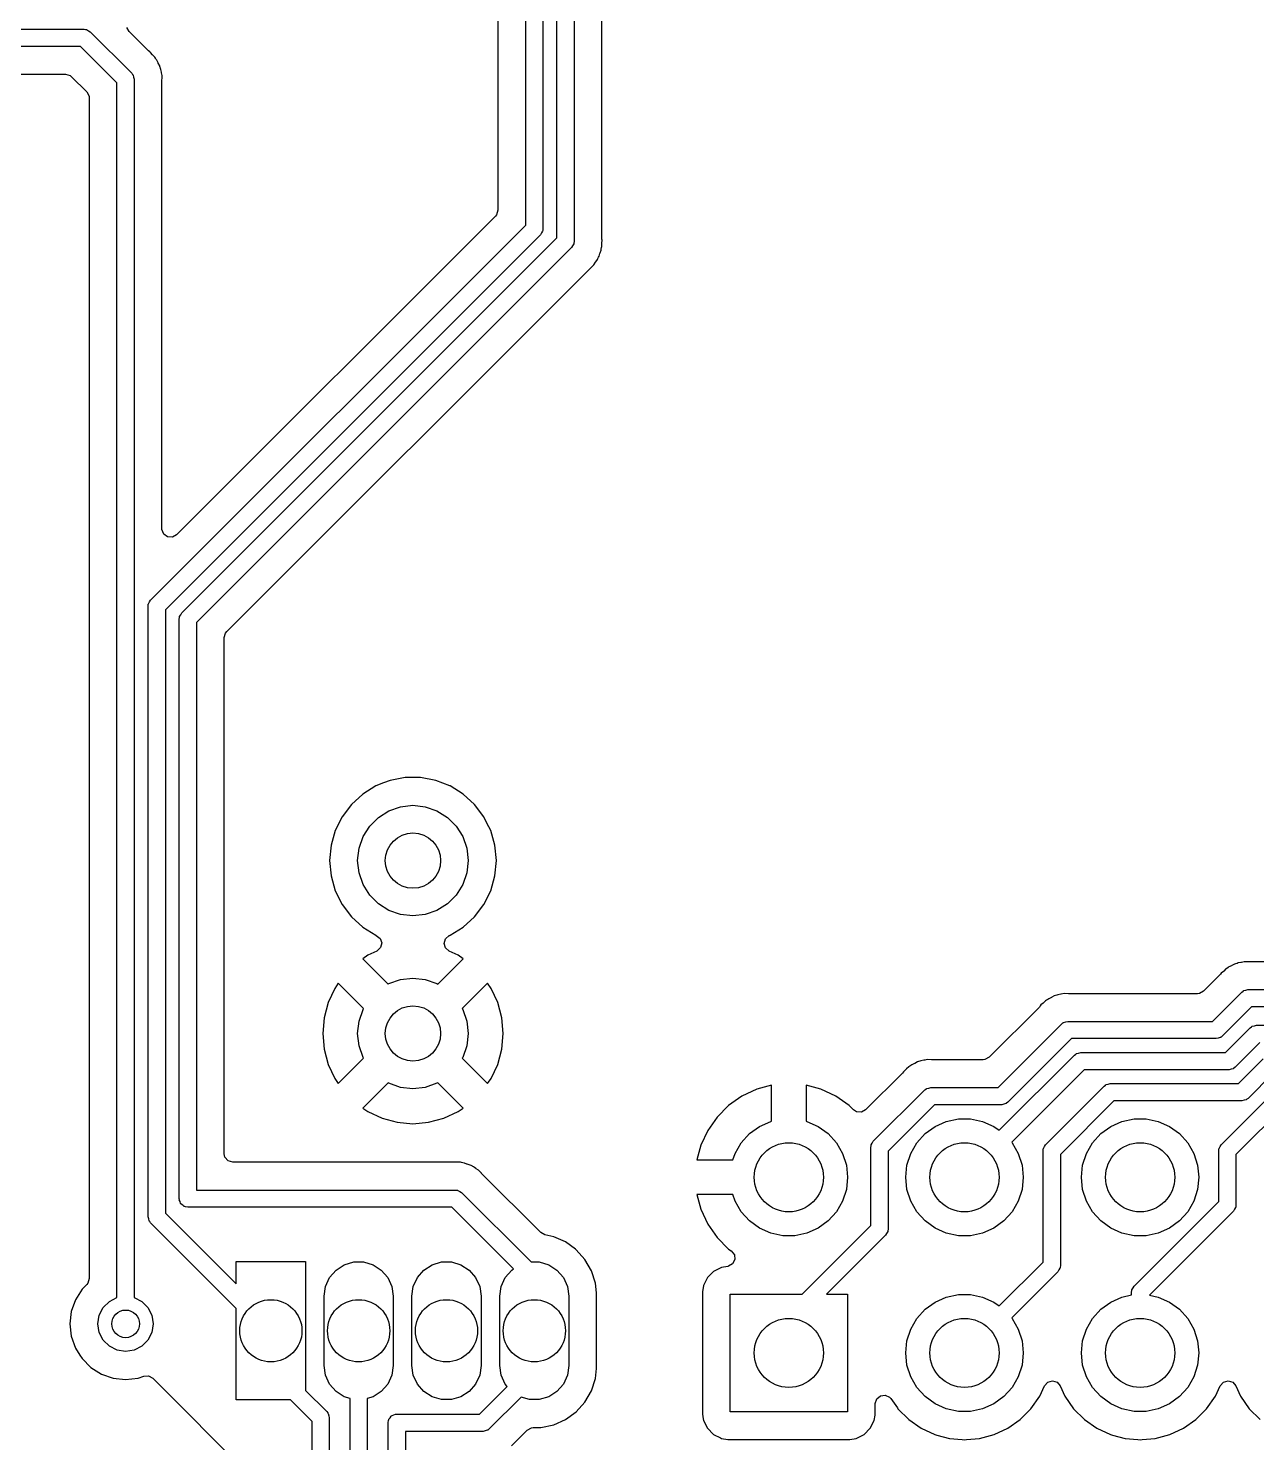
# Model space of a CAD drawing. Extents: x 0.79 to 7.48, y -4.92 to -0.79.
# Drawn here: x 1.519 to 2.219, y -4.237 to -3.432 of the extents above; entities that cross this region are included whole.
import ezdxf

# ---------------------------------------------------------------- set-up
doc = ezdxf.new("R2010")
doc.units = 0
doc.header["$MEASUREMENT"] = 0
doc.layers.add('BLACK', color=7, linetype='CONTINUOUS')

msp = doc.modelspace()

# ---------------------------------------------------------------- linework, layer by layer
at = {"layer": 'BLACK', "linetype": 'CONTINUOUS'}
for p, q in [((1.80256, -3.54363), (1.80256, -3.14878)), ((1.8124, -3.14878), (1.8124, -3.54567)), ((1.78679, -3.1872), (1.78679, -3.53508)), ((1.82028, -3.55097), (1.82028, -3.212)), ((1.83012, -3.21404), (1.83012, -3.55301)), ((1.84589, -3.55082), (1.84589, -3.22259)), ((1.03543, -3.43209), (1.55118, -3.43209)), ((1.55118, -3.43209), (1.55205, -3.43221)), ((1.55205, -3.43221), (1.55223, -3.4322)), ((1.55223, -3.4322), (1.55232, -3.43225)), ((1.55232, -3.43225), (1.55257, -3.43229)), ((1.55257, -3.43229), (1.55359, -3.43294)), ((1.55359, -3.43294), (1.55466, -3.43353)), ((1.55466, -3.43353), (1.57828, -3.45715)), ((1.57691, -3.43348), (1.57559, -3.43106)), ((1.58788, -3.44445), (1.57691, -3.43348)), ((1.54914, -3.44193), (1.03747, -3.44193)), ((1.56988, -3.46267), (1.54914, -3.44193)), ((1.58852, -3.44499), (1.58788, -3.44445)), ((1.58906, -3.44537), (1.58852, -3.44499)), ((1.5901, -3.44665), (1.58906, -3.44537)), ((1.59027, -3.44684), (1.5901, -3.44665)), ((1.59144, -3.44801), (1.59027, -3.44684)), ((1.59176, -3.44858), (1.59144, -3.44801)), ((1.59223, -3.44927), (1.59176, -3.44858)), ((1.59265, -3.44978), (1.59223, -3.44927)), ((1.59331, -3.4513), (1.59265, -3.44978)), ((1.59265, -3.44978), (1.59265, -3.44978)), ((1.59342, -3.45152), (1.59331, -3.4513)), ((1.59423, -3.45297), (1.59342, -3.45152)), ((1.59435, -3.45348), (1.59423, -3.45297)), ((1.59423, -3.45297), (1.59423, -3.45297)), ((1.59423, -3.45297), (1.59423, -3.45297)), ((1.59439, -3.45361), (1.59435, -3.45348)), ((1.59465, -3.45439), (1.59439, -3.45361)), ((1.59491, -3.455), (1.59465, -3.45439)), ((1.59514, -3.45664), (1.59491, -3.455)), ((1.04602, -3.4577), (1.54059, -3.4577)), ((1.54059, -3.4577), (1.54323, -3.45847)), ((1.54323, -3.45847), (1.54404, -3.45913)), ((1.54404, -3.45913), (1.55268, -3.46777)), ((1.56988, -4.15434), (1.56988, -3.46267)), ((1.57828, -3.45715), (1.57881, -3.45785)), ((1.57881, -3.45785), (1.57894, -3.45797)), ((1.57894, -3.45797), (1.57897, -3.45807)), ((1.57897, -3.45807), (1.57912, -3.45827)), ((1.57912, -3.45827), (1.57938, -3.45946)), ((1.57938, -3.45946), (1.57972, -3.46063)), ((1.57972, -3.46063), (1.57972, -4.15434)), ((1.59518, -3.45688), (1.59514, -3.45664)), ((1.59558, -3.45849), (1.59518, -3.45688)), ((1.59549, -3.46098), (1.59552, -3.46019)), ((1.59549, -3.71661), (1.59549, -3.46098)), ((1.59552, -3.46019), (1.59558, -3.45849)), ((1.55268, -3.46777), (1.554, -3.47018)), ((1.554, -3.47018), (1.55411, -3.47122)), ((1.55411, -3.47122), (1.55411, -4.14339)), ((1.78679, -3.53508), (1.78602, -3.53772)), ((1.58904, -3.75715), (1.80256, -3.54363)), ((1.78536, -3.53853), (1.60383, -3.72006)), ((1.78602, -3.53772), (1.78536, -3.53853)), ((1.81096, -3.54915), (1.59744, -3.76267)), ((1.60676, -3.76449), (1.82028, -3.55097)), ((1.81154, -3.54808), (1.81096, -3.54915)), ((1.8122, -3.54706), (1.81154, -3.54808)), ((1.81224, -3.54681), (1.8122, -3.54706)), ((1.81229, -3.54672), (1.81224, -3.54681)), ((1.8124, -3.54567), (1.81228, -3.54654)), ((1.81228, -3.54654), (1.81229, -3.54672)), ((1.84596, -3.55165), (1.84589, -3.55082)), ((1.84607, -3.55229), (1.84596, -3.55165)), ((1.82868, -3.55649), (1.61516, -3.77001)), ((1.82926, -3.55542), (1.82868, -3.55649)), ((1.82992, -3.55439), (1.82926, -3.55542)), ((1.82995, -3.55415), (1.82992, -3.55439)), ((1.83001, -3.55405), (1.82995, -3.55415)), ((1.83012, -3.55301), (1.82999, -3.55388)), ((1.82999, -3.55388), (1.83001, -3.55405)), ((1.84435, -3.56133), (1.8448, -3.55973)), ((1.8448, -3.55973), (1.84488, -3.5595)), ((1.84488, -3.5595), (1.84549, -3.55795)), ((1.84549, -3.55795), (1.84555, -3.5573)), ((1.84555, -3.5573), (1.84571, -3.55648)), ((1.84571, -3.55648), (1.84589, -3.55585)), ((1.84589, -3.55419), (1.8459, -3.55394)), ((1.84589, -3.55585), (1.84589, -3.55419)), ((1.8459, -3.55394), (1.84607, -3.55229)), ((1.83958, -3.56789), (1.8414, -3.56619)), ((1.8414, -3.56619), (1.84226, -3.56477)), ((1.84226, -3.56477), (1.8424, -3.56456)), ((1.8424, -3.56456), (1.8434, -3.56324)), ((1.8434, -3.56324), (1.84364, -3.56263)), ((1.84364, -3.56263), (1.84401, -3.56189)), ((1.84401, -3.56189), (1.84435, -3.56133)), ((1.63235, -3.77511), (1.83958, -3.56789)), ((1.5955, -3.71696), (1.59549, -3.71661)), ((1.59647, -3.71954), (1.5955, -3.71696)), ((1.59867, -3.72119), (1.59647, -3.71954)), ((1.60383, -3.72006), (1.60141, -3.72138)), ((1.60141, -3.72138), (1.59867, -3.72119)), ((1.5876, -3.76063), (1.58772, -3.75976)), ((1.5876, -4.10827), (1.5876, -3.76063)), ((1.58771, -3.75958), (1.58776, -3.75949)), ((1.58772, -3.75976), (1.58771, -3.75958)), ((1.58776, -3.75949), (1.5878, -3.75924)), ((1.5878, -3.75924), (1.58846, -3.75822)), ((1.58846, -3.75822), (1.58904, -3.75715)), ((1.59744, -3.76267), (1.59744, -4.10623)), ((1.60531, -3.76797), (1.60544, -3.7671)), ((1.60531, -4.098), (1.60531, -3.76797)), ((1.60543, -3.76692), (1.60548, -3.76683)), ((1.60544, -3.7671), (1.60543, -3.76692)), ((1.60548, -3.76683), (1.60551, -3.76658)), ((1.60551, -3.76658), (1.60617, -3.76556)), ((1.60617, -3.76556), (1.60676, -3.76449)), ((1.61516, -3.77001), (1.61516, -4.09308)), ((1.63093, -3.77856), (1.6317, -3.77592)), ((1.6317, -3.77592), (1.63235, -3.77511)), ((1.63093, -4.00394), (1.63093, -3.77856)), ((1.71723, -3.86302), (1.70978, -3.86763)), ((1.7217, -3.86129), (1.71723, -3.86302)), ((1.71723, -3.86302), (1.71723, -3.86302)), ((1.7254, -3.85986), (1.7217, -3.86129)), ((1.73401, -3.85825), (1.7254, -3.85986)), ((1.74277, -3.85825), (1.73401, -3.85825)), ((1.75138, -3.85986), (1.74277, -3.85825)), ((1.75937, -3.86295), (1.75138, -3.85986)), ((1.75954, -3.86302), (1.75937, -3.86295)), ((1.76699, -3.86763), (1.75954, -3.86302)), ((1.75954, -3.86302), (1.75954, -3.86302)), ((1.70331, -3.87353), (1.69803, -3.88052)), ((1.70978, -3.86763), (1.70331, -3.87353)), ((1.70978, -3.86763), (1.70978, -3.86763)), ((1.77346, -3.87353), (1.76699, -3.86763)), ((1.76699, -3.86763), (1.76699, -3.86763)), ((1.77874, -3.88052), (1.77346, -3.87353)), ((1.69803, -3.88052), (1.69412, -3.88836)), ((1.69803, -3.88052), (1.69803, -3.88052)), ((1.71376, -3.88587), (1.71875, -3.88089)), ((1.71875, -3.88089), (1.72472, -3.87713)), ((1.72472, -3.87713), (1.73138, -3.87481)), ((1.73138, -3.87481), (1.73839, -3.87402)), ((1.73839, -3.87402), (1.74539, -3.87481)), ((1.74539, -3.87481), (1.75205, -3.87713)), ((1.75205, -3.87713), (1.75802, -3.88089)), ((1.75802, -3.88089), (1.76301, -3.88587)), ((1.78053, -3.88412), (1.77874, -3.88052)), ((1.77874, -3.88052), (1.77874, -3.88052)), ((1.69412, -3.88837), (1.69173, -3.89679)), ((1.69412, -3.88836), (1.69412, -3.88837)), ((1.71001, -3.89185), (1.71376, -3.88587)), ((1.76301, -3.88587), (1.76676, -3.89185)), ((1.78265, -3.88837), (1.78053, -3.88412)), ((1.78504, -3.89679), (1.78265, -3.88837)), ((1.69173, -3.89679), (1.69092, -3.90551)), ((1.69173, -3.89679), (1.69173, -3.89679)), ((1.70768, -3.8985), (1.71001, -3.89185)), ((1.76676, -3.89185), (1.76909, -3.8985)), ((1.78585, -3.90551), (1.78504, -3.89679)), ((1.69092, -3.90551), (1.69092, -3.90551)), ((1.69092, -3.90551), (1.69173, -3.91423)), ((1.70689, -3.90551), (1.70768, -3.8985)), ((1.70768, -3.91252), (1.70689, -3.90551)), ((1.76909, -3.8985), (1.76988, -3.90551)), ((1.76988, -3.90551), (1.76909, -3.91252)), ((1.78504, -3.91423), (1.78585, -3.90551)), ((1.71001, -3.91918), (1.70768, -3.91252)), ((1.76909, -3.91252), (1.76676, -3.91918)), ((1.69173, -3.91423), (1.69173, -3.91423)), ((1.69173, -3.91423), (1.69412, -3.92266)), ((1.71376, -3.92515), (1.71001, -3.91918)), ((1.76676, -3.91918), (1.76301, -3.92515)), ((1.78265, -3.92266), (1.78504, -3.91423)), ((1.69412, -3.92266), (1.69412, -3.92266)), ((1.69412, -3.92266), (1.69803, -3.9305)), ((1.71875, -3.93014), (1.71376, -3.92515)), ((1.72472, -3.93389), (1.71875, -3.93014)), ((1.75802, -3.93014), (1.75205, -3.93389)), ((1.76301, -3.92515), (1.75802, -3.93014)), ((1.77874, -3.9305), (1.78265, -3.92266)), ((1.69803, -3.9305), (1.69803, -3.9305)), ((1.69803, -3.9305), (1.70331, -3.93749)), ((1.70331, -3.93749), (1.70978, -3.94339)), ((1.73138, -3.93622), (1.72472, -3.93389)), ((1.73839, -3.93701), (1.73138, -3.93622)), ((1.74539, -3.93622), (1.73839, -3.93701)), ((1.75205, -3.93389), (1.74539, -3.93622)), ((1.76699, -3.94339), (1.77346, -3.93749)), ((1.77346, -3.93749), (1.77874, -3.9305)), ((1.70978, -3.94339), (1.70978, -3.94339)), ((1.70978, -3.94339), (1.71723, -3.948)), ((1.75954, -3.948), (1.76699, -3.94339)), ((1.71723, -3.948), (1.71723, -3.948)), ((1.71723, -3.948), (1.71748, -3.9481)), ((1.71748, -3.9481), (1.71966, -3.94977)), ((1.71966, -3.94977), (1.72059, -3.95236)), ((1.72059, -3.95236), (1.71997, -3.95504)), ((1.75618, -3.95261), (1.75697, -3.94998)), ((1.75693, -3.95526), (1.75618, -3.95261)), ((1.75697, -3.94998), (1.75907, -3.94819)), ((1.75907, -3.94819), (1.75929, -3.9481)), ((1.75929, -3.9481), (1.75954, -3.948)), ((1.7127, -3.95944), (1.70982, -3.96146)), ((1.70982, -3.96146), (1.72423, -3.97587)), ((1.71778, -3.95708), (1.7127, -3.95944)), ((1.718, -3.95696), (1.71778, -3.95708)), ((1.71997, -3.95504), (1.718, -3.95696)), ((1.75254, -3.97587), (1.76695, -3.96146)), ((1.75899, -3.95708), (1.75693, -3.95526)), ((1.76407, -3.95944), (1.75899, -3.95708)), ((1.76695, -3.96146), (1.76407, -3.95944)), ((1.76407, -3.95944), (1.76407, -3.95944)), ((2.1981, -3.97014), (2.19757, -3.97078)), ((2.19848, -3.9696), (2.1981, -3.97014)), ((2.19977, -3.96856), (2.19848, -3.9696)), ((2.19848, -3.9696), (2.19848, -3.9696)), ((2.19995, -3.96839), (2.19977, -3.96856)), ((2.20113, -3.96722), (2.19995, -3.96839)), ((2.2017, -3.9669), (2.20113, -3.96722)), ((2.20238, -3.96643), (2.2017, -3.9669)), ((2.20289, -3.96601), (2.20238, -3.96643)), ((2.20441, -3.96535), (2.20289, -3.96601)), ((2.20289, -3.96601), (2.20289, -3.96601)), ((2.20464, -3.96524), (2.20441, -3.96535)), ((2.20608, -3.96443), (2.20464, -3.96524)), ((2.20672, -3.96428), (2.20608, -3.96443)), ((2.20751, -3.96401), (2.20672, -3.96428)), ((2.20811, -3.96375), (2.20751, -3.96401)), ((2.20975, -3.96352), (2.20811, -3.96375)), ((2.21, -3.96348), (2.20975, -3.96352)), ((2.21161, -3.96308), (2.21, -3.96348)), ((2.2141, -3.96317), (2.21161, -3.96308)), ((2.21161, -3.96308), (2.21161, -3.96308)), ((2.21161, -3.96308), (2.21161, -3.96308)), ((2.24352, -3.96317), (2.2141, -3.96317)), ((1.69389, -3.97825), (1.69011, -3.98637)), ((1.6959, -3.97538), (1.69389, -3.97825)), ((1.71031, -3.98978), (1.6959, -3.97538)), ((1.72423, -3.97587), (1.72472, -3.97556)), ((1.72472, -3.97556), (1.73138, -3.97323)), ((1.73138, -3.97323), (1.73839, -3.97244)), ((1.73839, -3.97244), (1.74539, -3.97323)), ((1.74539, -3.97323), (1.75205, -3.97556)), ((1.75205, -3.97556), (1.75254, -3.97587)), ((1.78087, -3.97538), (1.76646, -3.98978)), ((1.78288, -3.97825), (1.78087, -3.97538)), ((1.78087, -3.97538), (1.78087, -3.97538)), ((1.78666, -3.98637), (1.78288, -3.97825)), ((1.78288, -3.97825), (1.78288, -3.97825)), ((2.19757, -3.97078), (2.18849, -3.97985)), ((1.69011, -3.98637), (1.68779, -3.99502)), ((1.69011, -3.98637), (1.69011, -3.98637)), ((1.78898, -3.99502), (1.78666, -3.98637)), ((1.78666, -3.98637), (1.78666, -3.98637)), ((2.09737, -3.9865), (2.09719, -3.98667)), ((2.09855, -3.98533), (2.09737, -3.9865)), ((2.09912, -3.98501), (2.09855, -3.98533)), ((2.09981, -3.98454), (2.09912, -3.98501)), ((2.10031, -3.98413), (2.09981, -3.98454)), ((2.10184, -3.98346), (2.10031, -3.98413)), ((2.10031, -3.98413), (2.10031, -3.98413)), ((2.10206, -3.98335), (2.10184, -3.98346)), ((2.1035, -3.98254), (2.10206, -3.98335)), ((2.10414, -3.98239), (2.1035, -3.98254)), ((2.1035, -3.98254), (2.1035, -3.98254)), ((2.10493, -3.98212), (2.10414, -3.98239)), ((2.10553, -3.98186), (2.10493, -3.98212)), ((2.10717, -3.98163), (2.10553, -3.98186)), ((2.10742, -3.98159), (2.10717, -3.98163)), ((2.10903, -3.98119), (2.10742, -3.98159)), ((2.11152, -3.98128), (2.10903, -3.98119)), ((2.10903, -3.98119), (2.10903, -3.98119)), ((2.10903, -3.98119), (2.10903, -3.98119)), ((2.18504, -3.98128), (2.11152, -3.98128)), ((2.18608, -3.98117), (2.18504, -3.98128)), ((2.18849, -3.97985), (2.18608, -3.98117)), ((2.1936, -3.99705), (2.21026, -3.98038)), ((2.21026, -3.98038), (2.21097, -3.97985)), ((2.21097, -3.97985), (2.21108, -3.97972)), ((2.21108, -3.97972), (2.21119, -3.97969)), ((2.21119, -3.97969), (2.21139, -3.97954)), ((2.21139, -3.97954), (2.21258, -3.97928)), ((2.21258, -3.97928), (2.21374, -3.97894)), ((2.21374, -3.97894), (2.25207, -3.97894)), ((1.70768, -3.99693), (1.71001, -3.99027)), ((1.71001, -3.99027), (1.71031, -3.98978)), ((1.76646, -3.98978), (1.76676, -3.99027)), ((1.76676, -3.99027), (1.76909, -3.99693)), ((2.09499, -3.98889), (2.06643, -4.01745)), ((2.09553, -3.98825), (2.09499, -3.98889)), ((2.0959, -3.98771), (2.09553, -3.98825)), ((2.09719, -3.98667), (2.0959, -3.98771)), ((2.21578, -3.98878), (2.19911, -4.00545)), ((2.25411, -3.98878), (2.21578, -3.98878)), ((1.68779, -3.99502), (1.68701, -4.00394)), ((1.68779, -3.99502), (1.68779, -3.99502)), ((1.70689, -4.00394), (1.70768, -3.99693)), ((1.76909, -3.99693), (1.76988, -4.00394)), ((1.78976, -4.00394), (1.78898, -3.99502)), ((1.78898, -3.99502), (1.78898, -3.99502)), ((2.07153, -4.03465), (2.10769, -3.99849)), ((2.10769, -3.99849), (2.10839, -3.99796)), ((2.10839, -3.99796), (2.1085, -3.99783)), ((2.1085, -3.99783), (2.10861, -3.9978)), ((2.10861, -3.9978), (2.10881, -3.99765)), ((2.10881, -3.99765), (2.11, -3.99739)), ((2.11, -3.99739), (2.11117, -3.99705)), ((2.11117, -3.99705), (2.1936, -3.99705)), ((2.20093, -4.01476), (2.21504, -4.00065)), ((2.21504, -4.00065), (2.21575, -4.00013)), ((2.21575, -4.00013), (2.21586, -3.99999)), ((2.21586, -3.99999), (2.21597, -3.99996)), ((2.21597, -3.99996), (2.21617, -3.99981)), ((2.21617, -3.99981), (2.21736, -3.99956)), ((2.21736, -3.99956), (2.21852, -3.99921)), ((2.21852, -3.99921), (2.25685, -3.99921)), ((1.63093, -4.07243), (1.63093, -4.00394)), ((1.68701, -4.00394), (1.68701, -4.00394)), ((1.68701, -4.00394), (1.68779, -4.01286)), ((1.70768, -4.01095), (1.70689, -4.00394)), ((1.76988, -4.00394), (1.76909, -4.01095)), ((1.78898, -4.01286), (1.78976, -4.00394)), ((1.78976, -4.00394), (1.78976, -4.00394)), ((2.1132, -4.00689), (2.07705, -4.04305)), ((2.19563, -4.00689), (2.1132, -4.00689)), ((2.1968, -4.00655), (2.19563, -4.00689)), ((2.19799, -4.00629), (2.1968, -4.00655)), ((2.19819, -4.00614), (2.19799, -4.00629)), ((2.19829, -4.00611), (2.19819, -4.00614)), ((2.19841, -4.00597), (2.19829, -4.00611)), ((2.19911, -4.00545), (2.19841, -4.00597)), ((2.22056, -4.00906), (2.20645, -4.02316)), ((1.68779, -4.01286), (1.68779, -4.01286)), ((1.68779, -4.01286), (1.69011, -4.02151)), ((1.6959, -4.0325), (1.71031, -4.01809)), ((1.71001, -4.0176), (1.70768, -4.01095)), ((1.71031, -4.01809), (1.71001, -4.0176)), ((1.76676, -4.0176), (1.76646, -4.01809)), ((1.76646, -4.01809), (1.78087, -4.0325)), ((1.76909, -4.01095), (1.76676, -4.0176)), ((1.78666, -4.02151), (1.78898, -4.01286)), ((1.78898, -4.01286), (1.78898, -4.01286)), ((2.03106, -4.01879), (2.0298, -4.0191)), ((2.03107, -4.01879), (2.03106, -4.01879)), ((2.03355, -4.01888), (2.03107, -4.01879)), ((2.03107, -4.01879), (2.03107, -4.01879)), ((2.06401, -4.01877), (2.06298, -4.01888)), ((2.06643, -4.01745), (2.06401, -4.01877)), ((2.07216, -4.05907), (2.11502, -4.01621)), ((2.11502, -4.01621), (2.11573, -4.01568)), ((2.11573, -4.01568), (2.11584, -4.01554)), ((2.11584, -4.01554), (2.11595, -4.01551)), ((2.11595, -4.01551), (2.11615, -4.01537)), ((2.11615, -4.01537), (2.11734, -4.01511)), ((2.11734, -4.01511), (2.1185, -4.01476)), ((2.1185, -4.01476), (2.20093, -4.01476)), ((2.20827, -4.03248), (2.22238, -4.01837)), ((1.69011, -4.02151), (1.69011, -4.02151)), ((1.69011, -4.02151), (1.69389, -4.02963)), ((1.78288, -4.02963), (1.78666, -4.02151)), ((1.78666, -4.02151), (1.78666, -4.02151)), ((2.01702, -4.02649), (1.99606, -4.04745)), ((2.01756, -4.02585), (2.01702, -4.02649)), ((2.01794, -4.02531), (2.01756, -4.02585)), ((2.01922, -4.02427), (2.01794, -4.02531)), ((2.01794, -4.02531), (2.01794, -4.02531)), ((2.01941, -4.0241), (2.01922, -4.02427)), ((2.02058, -4.02293), (2.01941, -4.0241)), ((2.02115, -4.02261), (2.02058, -4.02293)), ((2.02184, -4.02214), (2.02115, -4.02261)), ((2.02235, -4.02172), (2.02184, -4.02214)), ((2.02387, -4.02106), (2.02235, -4.02172)), ((2.02409, -4.02095), (2.02387, -4.02106)), ((2.02554, -4.02014), (2.02409, -4.02095)), ((2.02618, -4.01998), (2.02554, -4.02014)), ((2.02554, -4.02014), (2.02554, -4.02014)), ((2.02697, -4.01972), (2.02618, -4.01998)), ((2.02757, -4.01946), (2.02697, -4.01972)), ((2.02921, -4.01923), (2.02757, -4.01946)), ((2.02945, -4.01919), (2.02921, -4.01923)), ((2.0298, -4.0191), (2.02945, -4.01919)), ((2.06298, -4.01888), (2.03355, -4.01888)), ((2.12054, -4.02461), (2.07923, -4.06592)), ((2.20297, -4.02461), (2.12054, -4.02461)), ((2.20414, -4.02426), (2.20297, -4.02461)), ((2.20533, -4.024), (2.20414, -4.02426)), ((2.20553, -4.02386), (2.20533, -4.024)), ((2.20563, -4.02383), (2.20553, -4.02386)), ((2.20575, -4.02369), (2.20563, -4.02383)), ((2.20645, -4.02316), (2.20575, -4.02369)), ((2.2279, -4.02677), (2.21379, -4.04088)), ((1.69389, -4.02963), (1.69389, -4.02963)), ((1.69389, -4.02963), (1.6959, -4.0325)), ((1.6959, -4.0325), (1.6959, -4.0325)), ((1.72423, -4.03201), (1.70982, -4.04642)), ((1.72472, -4.03231), (1.72423, -4.03201)), ((1.73138, -4.03464), (1.72472, -4.03231)), ((1.73839, -4.03543), (1.73138, -4.03464)), ((1.74539, -4.03464), (1.73839, -4.03543)), ((1.75205, -4.03231), (1.74539, -4.03464)), ((1.75254, -4.03201), (1.75205, -4.03231)), ((1.76695, -4.04642), (1.75254, -4.03201)), ((1.78087, -4.0325), (1.78288, -4.02963)), ((1.94252, -4.03344), (1.93411, -4.03569)), ((1.94252, -4.05389), (1.94252, -4.03344)), ((1.97061, -4.03569), (1.9622, -4.03344)), ((1.9622, -4.03344), (1.9622, -4.05389)), ((2.03203, -4.03499), (2.0332, -4.03465)), ((2.0332, -4.03465), (2.07153, -4.03465)), ((2.09852, -4.06729), (2.13189, -4.03392)), ((2.13189, -4.03392), (2.13259, -4.03339)), ((2.13259, -4.03339), (2.13271, -4.03326)), ((2.13271, -4.03326), (2.13281, -4.03323)), ((2.13281, -4.03323), (2.13301, -4.03308)), ((2.13301, -4.03308), (2.1342, -4.03282)), ((2.1342, -4.03282), (2.13537, -4.03248)), ((2.13537, -4.03248), (2.20827, -4.03248)), ((1.92569, -4.03962), (1.91807, -4.04496)), ((1.93411, -4.03569), (1.92569, -4.03962)), ((1.92569, -4.03962), (1.92569, -4.03962)), ((1.93411, -4.03569), (1.93411, -4.03569)), ((1.97904, -4.03962), (1.97061, -4.03569)), ((1.97061, -4.03569), (1.97061, -4.03569)), ((1.98666, -4.04496), (1.97904, -4.03962)), ((2.00046, -4.06535), (2.02972, -4.03609)), ((2.02972, -4.03609), (2.03042, -4.03556)), ((2.03042, -4.03556), (2.03054, -4.03543)), ((2.03054, -4.03543), (2.03064, -4.0354)), ((2.03064, -4.0354), (2.03084, -4.03525)), ((2.03084, -4.03525), (2.03203, -4.03499)), ((2.1374, -4.04232), (2.10692, -4.07281)), ((2.21031, -4.04232), (2.1374, -4.04232)), ((2.19852, -4.06729), (2.22972, -4.03609)), ((2.21148, -4.04198), (2.21031, -4.04232)), ((2.21267, -4.04172), (2.21148, -4.04198)), ((2.21287, -4.04157), (2.21267, -4.04172)), ((2.21297, -4.04154), (2.21287, -4.04157)), ((2.21309, -4.04141), (2.21297, -4.04154)), ((2.21379, -4.04088), (2.21309, -4.04141)), ((1.70982, -4.04642), (1.70982, -4.04642)), ((1.70982, -4.04642), (1.7127, -4.04843)), ((1.7127, -4.04843), (1.7127, -4.04843)), ((1.7127, -4.04843), (1.72081, -4.05222)), ((1.75596, -4.05222), (1.76407, -4.04843)), ((1.76407, -4.04843), (1.76695, -4.04642)), ((1.91807, -4.04496), (1.91149, -4.05153)), ((1.91807, -4.04496), (1.91807, -4.04496)), ((1.98915, -4.04745), (1.98666, -4.04496)), ((1.9909, -4.04857), (1.98915, -4.04745)), ((1.99364, -4.04877), (1.9909, -4.04857)), ((1.99606, -4.04745), (1.99364, -4.04877)), ((2.03524, -4.04449), (2.00886, -4.07087)), ((2.07357, -4.04449), (2.03524, -4.04449)), ((2.07474, -4.04415), (2.07357, -4.04449)), ((2.07593, -4.04389), (2.07474, -4.04415)), ((2.07612, -4.04374), (2.07593, -4.04389)), ((2.07623, -4.04371), (2.07612, -4.04374)), ((2.07634, -4.04357), (2.07623, -4.04371)), ((2.07705, -4.04305), (2.07634, -4.04357)), ((2.23524, -4.04449), (2.20692, -4.07281)), ((1.72081, -4.05222), (1.72081, -4.05222)), ((1.72081, -4.05222), (1.72946, -4.05453)), ((1.72946, -4.05453), (1.72946, -4.05453)), ((1.72946, -4.05453), (1.73839, -4.05531)), ((1.73839, -4.05531), (1.74731, -4.05453)), ((1.73839, -4.05531), (1.73839, -4.05531)), ((1.74731, -4.05453), (1.75596, -4.05222)), ((1.74731, -4.05453), (1.74731, -4.05453)), ((1.75596, -4.05222), (1.75596, -4.05222)), ((1.91149, -4.05153), (1.90616, -4.05915)), ((1.91149, -4.05153), (1.91149, -4.05153)), ((1.92997, -4.06096), (1.93563, -4.05685)), ((1.93563, -4.05685), (1.94202, -4.054)), ((1.94202, -4.054), (1.94252, -4.05389)), ((1.9622, -4.05389), (1.9627, -4.054)), ((1.9627, -4.054), (1.96909, -4.05685)), ((1.96909, -4.05685), (1.97475, -4.06096)), ((2.02997, -4.06096), (2.03563, -4.05685)), ((2.03563, -4.05685), (2.04202, -4.054)), ((2.04202, -4.054), (2.04886, -4.05255)), ((2.04886, -4.05255), (2.05586, -4.05255)), ((2.05586, -4.05255), (2.0627, -4.054)), ((2.0627, -4.054), (2.06909, -4.05685)), ((2.06909, -4.05685), (2.07216, -4.05907)), ((2.12997, -4.06096), (2.13563, -4.05685)), ((2.13563, -4.05685), (2.14202, -4.054)), ((2.14202, -4.054), (2.14886, -4.05255)), ((2.14886, -4.05255), (2.15586, -4.05255)), ((2.15586, -4.05255), (2.1627, -4.054)), ((2.1627, -4.054), (2.16909, -4.05685)), ((2.16909, -4.05685), (2.17475, -4.06096)), ((1.90616, -4.05915), (1.90223, -4.06758)), ((1.90616, -4.05915), (1.90616, -4.05915)), ((1.92179, -4.07222), (1.92529, -4.06616)), ((1.92529, -4.06616), (1.92997, -4.06096)), ((1.97475, -4.06096), (1.97944, -4.06616)), ((1.97944, -4.06616), (1.98293, -4.07222)), ((1.99922, -4.06744), (1.99987, -4.06642)), ((1.99987, -4.06642), (2.00046, -4.06535)), ((2.02179, -4.07222), (2.02529, -4.06616)), ((2.02529, -4.06616), (2.02997, -4.06096)), ((2.07923, -4.06592), (2.07944, -4.06616)), ((2.07944, -4.06616), (2.08293, -4.07222)), ((2.12179, -4.07222), (2.12529, -4.06616)), ((2.12529, -4.06616), (2.12997, -4.06096)), ((2.17475, -4.06096), (2.17944, -4.06616)), ((2.17944, -4.06616), (2.18293, -4.07222)), ((1.63137, -4.07446), (1.63093, -4.07243)), ((1.63317, -4.07654), (1.63137, -4.07446)), ((1.90223, -4.06758), (1.89997, -4.07598)), ((1.90223, -4.06758), (1.90223, -4.06758)), ((1.92057, -4.07598), (1.92179, -4.07222)), ((1.98293, -4.07222), (1.9851, -4.07887)), ((1.99902, -4.06883), (1.99914, -4.06796)), ((1.99902, -4.11332), (1.99902, -4.06883)), ((1.99913, -4.06778), (1.99918, -4.06769)), ((1.99914, -4.06796), (1.99913, -4.06778)), ((1.99918, -4.06769), (1.99922, -4.06744)), ((2.00886, -4.07087), (2.00886, -4.11535)), ((2.01963, -4.07887), (2.02179, -4.07222)), ((2.08293, -4.07222), (2.0851, -4.07887)), ((2.09708, -4.07077), (2.0972, -4.0699)), ((2.09708, -4.13415), (2.09708, -4.07077)), ((2.09719, -4.06972), (2.09724, -4.06963)), ((2.0972, -4.0699), (2.09719, -4.06972)), ((2.09724, -4.06963), (2.09728, -4.06938)), ((2.09728, -4.06938), (2.09794, -4.06836)), ((2.09794, -4.06836), (2.09852, -4.06729)), ((2.10692, -4.07281), (2.10692, -4.13619)), ((2.11963, -4.07887), (2.12179, -4.07222)), ((2.18293, -4.07222), (2.1851, -4.07887)), ((2.19708, -4.07077), (2.1972, -4.0699)), ((2.19708, -4.09957), (2.19708, -4.07077)), ((2.19719, -4.06972), (2.19724, -4.06963)), ((2.1972, -4.0699), (2.19719, -4.06972)), ((2.19724, -4.06963), (2.19728, -4.06938)), ((2.19728, -4.06938), (2.19794, -4.06836)), ((2.19794, -4.06836), (2.19852, -4.06729)), ((2.20692, -4.07281), (2.20692, -4.10161)), ((1.63581, -4.07731), (1.63317, -4.07654)), ((1.76038, -4.07731), (1.63581, -4.07731)), ((1.76121, -4.07724), (1.76038, -4.07731)), ((1.76149, -4.07719), (1.76121, -4.07724)), ((1.76185, -4.07713), (1.76149, -4.07719)), ((1.7628, -4.07723), (1.76185, -4.07713)), ((1.76185, -4.07713), (1.76185, -4.07713)), ((1.7635, -4.0773), (1.7628, -4.07723)), ((1.76375, -4.07731), (1.7635, -4.0773)), ((1.76541, -4.07731), (1.76375, -4.07731)), ((1.76604, -4.07749), (1.76541, -4.07731)), ((1.76541, -4.07731), (1.76541, -4.07731)), ((1.76686, -4.07764), (1.76604, -4.07749)), ((1.76751, -4.07771), (1.76686, -4.07764)), ((1.76773, -4.07779), (1.76751, -4.07771)), ((1.76751, -4.07771), (1.76751, -4.07771)), ((1.76751, -4.07771), (1.76751, -4.07771)), ((1.76905, -4.07832), (1.76773, -4.07779)), ((1.76929, -4.0784), (1.76905, -4.07832)), ((1.77089, -4.07885), (1.76929, -4.0784)), ((1.77145, -4.07919), (1.77089, -4.07885)), ((1.77219, -4.07956), (1.77145, -4.07919)), ((1.77246, -4.07966), (1.77219, -4.07956)), ((1.7728, -4.0798), (1.77246, -4.07966)), ((1.77351, -4.08033), (1.7728, -4.0798)), ((1.77412, -4.0808), (1.77351, -4.08033)), ((1.77433, -4.08094), (1.77412, -4.0808)), ((1.77575, -4.0818), (1.77433, -4.08094)), ((1.7774, -4.08357), (1.77575, -4.0818)), ((1.89997, -4.07598), (1.89997, -4.07598)), ((1.89997, -4.07598), (1.92057, -4.07598)), ((1.9851, -4.07887), (1.98583, -4.08583)), ((2.0189, -4.08583), (2.01963, -4.07887)), ((2.0851, -4.07887), (2.08583, -4.08583)), ((2.1189, -4.08583), (2.11963, -4.07887)), ((2.1851, -4.07887), (2.18583, -4.08583)), ((1.77745, -4.08362), (1.7774, -4.08357)), ((1.81109, -4.11726), (1.77745, -4.08362)), ((1.98583, -4.08583), (1.9851, -4.09278)), ((2.01963, -4.09278), (2.0189, -4.08583)), ((2.08583, -4.08583), (2.0851, -4.09278)), ((2.11963, -4.09278), (2.1189, -4.08583)), ((2.18583, -4.08583), (2.1851, -4.09278)), ((1.60542, -4.09834), (1.60531, -4.098)), ((1.60537, -4.0987), (1.60542, -4.09834)), ((1.6058, -4.09965), (1.60537, -4.0987)), ((1.61516, -4.09308), (1.76257, -4.09308)), ((1.76257, -4.09308), (1.76344, -4.0932)), ((1.76344, -4.0932), (1.76361, -4.09319)), ((1.76361, -4.09319), (1.76371, -4.09324)), ((1.76371, -4.09324), (1.76395, -4.09328)), ((1.76395, -4.09328), (1.76498, -4.09394)), ((1.76498, -4.09394), (1.76605, -4.09452)), ((1.76605, -4.09452), (1.80559, -4.13406)), ((1.92057, -4.09567), (1.89997, -4.09567)), ((1.89997, -4.09567), (1.90223, -4.10407)), ((1.92179, -4.09944), (1.92057, -4.09567)), ((1.9851, -4.09278), (1.98293, -4.09944)), ((2.02179, -4.09944), (2.01963, -4.09278)), ((2.0851, -4.09278), (2.08293, -4.09944)), ((2.12179, -4.09944), (2.11963, -4.09278)), ((2.1851, -4.09278), (2.18293, -4.09944)), ((1.59744, -4.10623), (1.6378, -4.14658)), ((1.6061, -4.10066), (1.6058, -4.09965)), ((1.60637, -4.1009), (1.6061, -4.10066)), ((1.60652, -4.10122), (1.60637, -4.1009)), ((1.6074, -4.10179), (1.60652, -4.10122)), ((1.60819, -4.10248), (1.6074, -4.10179)), ((1.60855, -4.10253), (1.60819, -4.10248)), ((1.60885, -4.10272), (1.60855, -4.10253)), ((1.61024, -4.10292), (1.60885, -4.10272)), ((1.76053, -4.10292), (1.61024, -4.10292)), ((1.79561, -4.13801), (1.76053, -4.10292)), ((1.90223, -4.10407), (1.90223, -4.10407)), ((1.90223, -4.10407), (1.90616, -4.1125)), ((1.92529, -4.1055), (1.92179, -4.09944)), ((1.92997, -4.1107), (1.92529, -4.1055)), ((1.97944, -4.1055), (1.97475, -4.1107)), ((1.98293, -4.09944), (1.97944, -4.1055)), ((2.02529, -4.1055), (2.02179, -4.09944)), ((2.02997, -4.1107), (2.02529, -4.1055)), ((2.07944, -4.1055), (2.07475, -4.1107)), ((2.08293, -4.09944), (2.07944, -4.1055)), ((2.12529, -4.1055), (2.12179, -4.09944)), ((2.12997, -4.1107), (2.12529, -4.1055)), ((2.14888, -4.14777), (2.19708, -4.09957)), ((2.20548, -4.10509), (2.15765, -4.15292)), ((2.17944, -4.1055), (2.17475, -4.1107)), ((2.18293, -4.09944), (2.17944, -4.1055)), ((2.20606, -4.10402), (2.20548, -4.10509)), ((2.20672, -4.103), (2.20606, -4.10402)), ((2.20676, -4.10275), (2.20672, -4.103)), ((2.20681, -4.10266), (2.20676, -4.10275)), ((2.20692, -4.10161), (2.2068, -4.10248)), ((2.2068, -4.10248), (2.20681, -4.10266)), ((1.58794, -4.10944), (1.5876, -4.10827)), ((1.5882, -4.11063), (1.58794, -4.10944)), ((1.58835, -4.11083), (1.5882, -4.11063)), ((1.58838, -4.11093), (1.58835, -4.11083)), ((1.58851, -4.11104), (1.58838, -4.11093)), ((1.58904, -4.11175), (1.58851, -4.11104)), ((1.6378, -4.1605), (1.58904, -4.11175)), ((1.90616, -4.1125), (1.91149, -4.12012)), ((1.93563, -4.11481), (1.92997, -4.1107)), ((1.94202, -4.11765), (1.93563, -4.11481)), ((1.95997, -4.15236), (1.99902, -4.11332)), ((1.96909, -4.11481), (1.9627, -4.11765)), ((1.97475, -4.1107), (1.96909, -4.11481)), ((2.00886, -4.11535), (2.00873, -4.11622)), ((2.03563, -4.11481), (2.02997, -4.1107)), ((2.04202, -4.11765), (2.03563, -4.11481)), ((2.06909, -4.11481), (2.0627, -4.11765)), ((2.07475, -4.1107), (2.06909, -4.11481)), ((2.13563, -4.11481), (2.12997, -4.1107)), ((2.14202, -4.11765), (2.13563, -4.11481)), ((2.16909, -4.11481), (2.1627, -4.11765)), ((2.17475, -4.1107), (2.16909, -4.11481)), ((1.8111, -4.11728), (1.81109, -4.11726)), ((1.81352, -4.11858), (1.8111, -4.11728)), ((1.8185, -4.11964), (1.81352, -4.11858)), ((1.8253, -4.12267), (1.8185, -4.11964)), ((1.8185, -4.11964), (1.8185, -4.11964)), ((1.83088, -4.12672), (1.8253, -4.12267)), ((1.8253, -4.12267), (1.8253, -4.12267)), ((1.91149, -4.12012), (1.91807, -4.1267)), ((1.94886, -4.11911), (1.94202, -4.11765)), ((1.95586, -4.11911), (1.94886, -4.11911)), ((1.9627, -4.11765), (1.95586, -4.11911)), ((2.00742, -4.11883), (1.97389, -4.15236)), ((2.008, -4.11777), (2.00742, -4.11883)), ((2.00866, -4.11674), (2.008, -4.11777)), ((2.00869, -4.11649), (2.00866, -4.11674)), ((2.00875, -4.1164), (2.00869, -4.11649)), ((2.00873, -4.11622), (2.00875, -4.1164)), ((2.04886, -4.11911), (2.04202, -4.11765)), ((2.05586, -4.11911), (2.04886, -4.11911)), ((2.0627, -4.11765), (2.05586, -4.11911)), ((2.14886, -4.11911), (2.14202, -4.11765)), ((2.15586, -4.11911), (2.14886, -4.11911)), ((2.1627, -4.11765), (2.15586, -4.11911)), ((1.83133, -4.12705), (1.83088, -4.12672)), ((1.83632, -4.13259), (1.83133, -4.12705)), ((1.91807, -4.1267), (1.91962, -4.12779)), ((1.91962, -4.12779), (1.92134, -4.12993)), ((1.92134, -4.12993), (1.92162, -4.13267)), ((1.6378, -4.14658), (1.6378, -4.13386)), ((1.6378, -4.13386), (1.67717, -4.13386)), ((1.67717, -4.13386), (1.67717, -4.20714)), ((1.69092, -4.1429), (1.69459, -4.13867)), ((1.69459, -4.13867), (1.6993, -4.13564)), ((1.6993, -4.13564), (1.70468, -4.13406)), ((1.70468, -4.13406), (1.71028, -4.13406)), ((1.71028, -4.13406), (1.71566, -4.13564)), ((1.71566, -4.13564), (1.72037, -4.13867)), ((1.72037, -4.13867), (1.72404, -4.1429)), ((1.74092, -4.1429), (1.74459, -4.13867)), ((1.74459, -4.13867), (1.7493, -4.13564)), ((1.7493, -4.13564), (1.75468, -4.13406)), ((1.75468, -4.13406), (1.76028, -4.13406)), ((1.76028, -4.13406), (1.76566, -4.13564)), ((1.76566, -4.13564), (1.77037, -4.13867)), ((1.77037, -4.13867), (1.77404, -4.1429)), ((1.79092, -4.1429), (1.79459, -4.13867)), ((1.79459, -4.13867), (1.79561, -4.13801)), ((1.80559, -4.13406), (1.81028, -4.13406)), ((1.81028, -4.13406), (1.81566, -4.13564)), ((1.81566, -4.13564), (1.82037, -4.13867)), ((1.82037, -4.13867), (1.82404, -4.1429)), ((1.84005, -4.13904), (1.83632, -4.13259)), ((1.84235, -4.14613), (1.84005, -4.13904)), ((1.90951, -4.13945), (1.90598, -4.14298)), ((1.91396, -4.13718), (1.90951, -4.13945)), ((1.90951, -4.13945), (1.90951, -4.13945)), ((1.90951, -4.13945), (1.90951, -4.13945)), ((1.90951, -4.13945), (1.90951, -4.13945)), ((1.91758, -4.13661), (1.91396, -4.13718)), ((1.91801, -4.13652), (1.91758, -4.13661)), ((1.92038, -4.13512), (1.91801, -4.13652)), ((1.92162, -4.13267), (1.92038, -4.13512)), ((2.07216, -4.15907), (2.09708, -4.13415)), ((2.10548, -4.13967), (2.07923, -4.16592)), ((2.10606, -4.1386), (2.10548, -4.13967)), ((2.10672, -4.13758), (2.10606, -4.1386)), ((2.10676, -4.13733), (2.10672, -4.13758)), ((2.10681, -4.13724), (2.10676, -4.13733)), ((2.10692, -4.13619), (2.1068, -4.13706)), ((2.1068, -4.13706), (2.10681, -4.13724)), ((1.55268, -4.14684), (1.55001, -4.14952)), ((1.55334, -4.14603), (1.55268, -4.14684)), ((1.55411, -4.14339), (1.55334, -4.14603)), ((1.68859, -4.148), (1.69092, -4.1429)), ((1.72404, -4.1429), (1.72637, -4.148)), ((1.73859, -4.148), (1.74092, -4.1429)), ((1.77404, -4.1429), (1.77637, -4.148)), ((1.78859, -4.148), (1.79092, -4.1429)), ((1.82404, -4.1429), (1.82637, -4.148)), ((1.84293, -4.15169), (1.84235, -4.14613)), ((1.90371, -4.14743), (1.90313, -4.15112)), ((1.90546, -4.144), (1.90371, -4.14743)), ((1.90598, -4.14298), (1.90546, -4.144)), ((1.90598, -4.14298), (1.90598, -4.14298)), ((1.90598, -4.14298), (1.90598, -4.14298)), ((1.54623, -4.15553), (1.54388, -4.16223)), ((1.55001, -4.14952), (1.54623, -4.15553)), ((1.56555, -4.15655), (1.56988, -4.15434)), ((1.57972, -4.15434), (1.58406, -4.15655)), ((1.6878, -4.15354), (1.68859, -4.148)), ((1.6878, -4.19291), (1.6878, -4.15354)), ((1.72637, -4.148), (1.72717, -4.15354)), ((1.72717, -4.15354), (1.72717, -4.19291)), ((1.7378, -4.15354), (1.73859, -4.148)), ((1.7378, -4.19291), (1.7378, -4.15354)), ((1.77637, -4.148), (1.77717, -4.15354)), ((1.77717, -4.15354), (1.77717, -4.19291)), ((1.7878, -4.15354), (1.78859, -4.148)), ((1.7878, -4.19291), (1.7878, -4.15354)), ((1.82637, -4.148), (1.82717, -4.15354)), ((1.82717, -4.15354), (1.82717, -4.19291)), ((1.84293, -4.19477), (1.84293, -4.15169)), ((1.90313, -4.15112), (1.90313, -4.22053)), ((1.9189, -4.21929), (1.9189, -4.15236)), ((1.9189, -4.15236), (1.95997, -4.15236)), ((1.97389, -4.15236), (1.98583, -4.15236)), ((1.98583, -4.15236), (1.98583, -4.21929)), ((2.03563, -4.15685), (2.04202, -4.154)), ((2.04202, -4.154), (2.04886, -4.15255)), ((2.04886, -4.15255), (2.05586, -4.15255)), ((2.05586, -4.15255), (2.0627, -4.154)), ((2.0627, -4.154), (2.06909, -4.15685)), ((2.13563, -4.15685), (2.14202, -4.154)), ((2.14202, -4.154), (2.14744, -4.15285)), ((2.14744, -4.15125), (2.14757, -4.15038)), ((2.14744, -4.15285), (2.14744, -4.15125)), ((2.14755, -4.1502), (2.1476, -4.15011)), ((2.14757, -4.15038), (2.14755, -4.1502)), ((2.1476, -4.15011), (2.14764, -4.14986)), ((2.14764, -4.14986), (2.1483, -4.14884)), ((2.1483, -4.14884), (2.14888, -4.14777)), ((2.15765, -4.15292), (2.1627, -4.154)), ((2.1627, -4.154), (2.16909, -4.15685)), ((1.54388, -4.16223), (1.54309, -4.16929)), ((1.54388, -4.16223), (1.54388, -4.16223)), ((1.55983, -4.16442), (1.56206, -4.16003)), ((1.56206, -4.16003), (1.56555, -4.15655)), ((1.58406, -4.15655), (1.58754, -4.16003)), ((1.58754, -4.16003), (1.58978, -4.16442)), ((1.6378, -4.2126), (1.6378, -4.1605)), ((2.02529, -4.16616), (2.02997, -4.16096)), ((2.02997, -4.16096), (2.03563, -4.15685)), ((2.06909, -4.15685), (2.07216, -4.15907)), ((2.12529, -4.16616), (2.12997, -4.16096)), ((2.12997, -4.16096), (2.13563, -4.15685)), ((2.16909, -4.15685), (2.17475, -4.16096)), ((2.17475, -4.16096), (2.17944, -4.16616)), ((1.54309, -4.16929), (1.54309, -4.16929)), ((1.54309, -4.16929), (1.54388, -4.17635)), ((1.55906, -4.16929), (1.55983, -4.16442)), ((1.55983, -4.17416), (1.55906, -4.16929)), ((1.58978, -4.16442), (1.59055, -4.16929)), ((1.59055, -4.16929), (1.58978, -4.17416)), ((2.02179, -4.17222), (2.02529, -4.16616)), ((2.07923, -4.16592), (2.07944, -4.16616)), ((2.07944, -4.16616), (2.08293, -4.17222)), ((2.12179, -4.17222), (2.12529, -4.16616)), ((2.17944, -4.16616), (2.18293, -4.17222)), ((1.54388, -4.17635), (1.54388, -4.17635)), ((1.54388, -4.17635), (1.54623, -4.18305)), ((1.56206, -4.17855), (1.55983, -4.17416)), ((1.56555, -4.18203), (1.56206, -4.17855)), ((1.58754, -4.17855), (1.58406, -4.18203)), ((1.58978, -4.17416), (1.58754, -4.17855)), ((2.0189, -4.18583), (2.01963, -4.17887)), ((2.01963, -4.17887), (2.02179, -4.17222)), ((2.08293, -4.17222), (2.0851, -4.17887)), ((2.0851, -4.17887), (2.08583, -4.18583)), ((2.1189, -4.18583), (2.11963, -4.17887)), ((2.11963, -4.17887), (2.12179, -4.17222)), ((2.18293, -4.17222), (2.1851, -4.17887)), ((2.1851, -4.17887), (2.18583, -4.18583)), ((1.54623, -4.18305), (1.54873, -4.18704)), ((1.54873, -4.18704), (1.55001, -4.18907)), ((1.56994, -4.18427), (1.56555, -4.18203)), ((1.5748, -4.18504), (1.56994, -4.18427)), ((1.57967, -4.18427), (1.5748, -4.18504)), ((1.58406, -4.18203), (1.57967, -4.18427)), ((2.01963, -4.19278), (2.0189, -4.18583)), ((2.08583, -4.18583), (2.0851, -4.19278)), ((2.11963, -4.19278), (2.1189, -4.18583)), ((2.18583, -4.18583), (2.1851, -4.19278)), ((1.55001, -4.18907), (1.55503, -4.19409)), ((1.55503, -4.19409), (1.56104, -4.19787)), ((1.68859, -4.19846), (1.6878, -4.19291)), ((1.72717, -4.19291), (1.72637, -4.19846)), ((1.73859, -4.19846), (1.7378, -4.19291)), ((1.77717, -4.19291), (1.77637, -4.19846)), ((1.78859, -4.19846), (1.7878, -4.19291)), ((1.82717, -4.19291), (1.82637, -4.19846)), ((1.84235, -4.20033), (1.84293, -4.19477)), ((2.02179, -4.19944), (2.01963, -4.19278)), ((2.0851, -4.19278), (2.08293, -4.19944)), ((2.12179, -4.19944), (2.11963, -4.19278)), ((2.1851, -4.19278), (2.18293, -4.19944)), ((1.56104, -4.19787), (1.56775, -4.20021)), ((1.56775, -4.20021), (1.56775, -4.20021)), ((1.56775, -4.20021), (1.56775, -4.20021)), ((1.56775, -4.20021), (1.5748, -4.20101)), ((1.5748, -4.20101), (1.58186, -4.20021)), ((1.5748, -4.20101), (1.5748, -4.20101)), ((1.5748, -4.20101), (1.5748, -4.20101)), ((1.58186, -4.20021), (1.58515, -4.19906)), ((1.58186, -4.20021), (1.58186, -4.20021)), ((1.58186, -4.20021), (1.58186, -4.20021)), ((1.58515, -4.19906), (1.5879, -4.19892)), ((1.5879, -4.19892), (1.59022, -4.20022)), ((1.59022, -4.20022), (1.66371, -4.27371)), ((1.69092, -4.20356), (1.68859, -4.19846)), ((1.69459, -4.20779), (1.69092, -4.20356)), ((1.72404, -4.20356), (1.72037, -4.20779)), ((1.72637, -4.19846), (1.72404, -4.20356)), ((1.74092, -4.20356), (1.73859, -4.19846)), ((1.74459, -4.20779), (1.74092, -4.20356)), ((1.77404, -4.20356), (1.77037, -4.20779)), ((1.77637, -4.19846), (1.77404, -4.20356)), ((1.79092, -4.20356), (1.78859, -4.19846)), ((1.79208, -4.2049), (1.79092, -4.20356)), ((1.82404, -4.20356), (1.82037, -4.20779)), ((1.82637, -4.19846), (1.82404, -4.20356)), ((1.84005, -4.20741), (1.84235, -4.20033)), ((2.02529, -4.2055), (2.02179, -4.19944)), ((2.08293, -4.19944), (2.07944, -4.2055)), ((2.09794, -4.20458), (2.09976, -4.20252)), ((2.09976, -4.20252), (2.1024, -4.20176)), ((2.1024, -4.20176), (2.10503, -4.20256)), ((2.10503, -4.20256), (2.10679, -4.20458)), ((2.12529, -4.2055), (2.12179, -4.19944)), ((2.18293, -4.19944), (2.17944, -4.2055)), ((2.19794, -4.20458), (2.19976, -4.20252)), ((2.19976, -4.20252), (2.2024, -4.20176)), ((2.2024, -4.20176), (2.20503, -4.20256)), ((2.20503, -4.20256), (2.20679, -4.20458)), ((1.67717, -4.20714), (1.68931, -4.21928)), ((1.6993, -4.21082), (1.69459, -4.20779)), ((1.70256, -4.21178), (1.6993, -4.21082)), ((1.70256, -4.52276), (1.70256, -4.21178)), ((1.71566, -4.21082), (1.7124, -4.21178)), ((1.7124, -4.21178), (1.7124, -4.5248)), ((1.72037, -4.20779), (1.71566, -4.21082)), ((1.7493, -4.21082), (1.74459, -4.20779)), ((1.75468, -4.2124), (1.7493, -4.21082)), ((1.76566, -4.21082), (1.76028, -4.2124)), ((1.77037, -4.20779), (1.76566, -4.21082)), ((1.77631, -4.22067), (1.79208, -4.2049)), ((1.7999, -4.211), (1.78183, -4.22907)), ((1.80468, -4.2124), (1.7999, -4.211)), ((1.81566, -4.21082), (1.81028, -4.2124)), ((1.82037, -4.20779), (1.81566, -4.21082)), ((1.83632, -4.21387), (1.84005, -4.20741)), ((2.00159, -4.21464), (2.00237, -4.212)), ((2.00237, -4.212), (2.00445, -4.2102)), ((2.00445, -4.2102), (2.00717, -4.20981)), ((2.00717, -4.20981), (2.00967, -4.21095)), ((2.00967, -4.21095), (2.01048, -4.21184)), ((2.01048, -4.21184), (2.01421, -4.21717)), ((2.02997, -4.2107), (2.02529, -4.2055)), ((2.03563, -4.21481), (2.02997, -4.2107)), ((2.07475, -4.2107), (2.06909, -4.21481)), ((2.07944, -4.2055), (2.07475, -4.2107)), ((2.09022, -4.21759), (2.09516, -4.21054)), ((2.09516, -4.21054), (2.09794, -4.20458)), ((2.10679, -4.20458), (2.10956, -4.21054)), ((2.10956, -4.21054), (2.1145, -4.21759)), ((2.12997, -4.2107), (2.12529, -4.2055)), ((2.13563, -4.21481), (2.12997, -4.2107)), ((2.17475, -4.2107), (2.16909, -4.21481)), ((2.17944, -4.2055), (2.17475, -4.2107)), ((2.19022, -4.21759), (2.19516, -4.21054)), ((2.19516, -4.21054), (2.19794, -4.20458)), ((2.20679, -4.20458), (2.20956, -4.21054)), ((2.20956, -4.21054), (2.2145, -4.21759)), ((1.6687, -4.2126), (1.6378, -4.2126)), ((1.68091, -4.2248), (1.6687, -4.2126)), ((1.68931, -4.21928), (1.68983, -4.21999)), ((1.68983, -4.21999), (1.68997, -4.2201)), ((1.68997, -4.2201), (1.69, -4.2202)), ((1.69, -4.2202), (1.69015, -4.2204)), ((1.76028, -4.2124), (1.75468, -4.2124)), ((1.81028, -4.2124), (1.80468, -4.2124)), ((1.8253, -4.22379), (1.83133, -4.21941)), ((1.83133, -4.21941), (1.83632, -4.21387)), ((1.98583, -4.21929), (1.9189, -4.21929)), ((2.00159, -4.22053), (2.00159, -4.21464)), ((2.01421, -4.21717), (2.0145, -4.21759)), ((2.0145, -4.21759), (2.0206, -4.22368)), ((2.04202, -4.21765), (2.03563, -4.21481)), ((2.04886, -4.21911), (2.04202, -4.21765)), ((2.05586, -4.21911), (2.04886, -4.21911)), ((2.0627, -4.21765), (2.05586, -4.21911)), ((2.06909, -4.21481), (2.0627, -4.21765)), ((2.08413, -4.22368), (2.09022, -4.21759)), ((2.1145, -4.21759), (2.1206, -4.22368)), ((2.14202, -4.21765), (2.13563, -4.21481)), ((2.14886, -4.21911), (2.14202, -4.21765)), ((2.15586, -4.21911), (2.14886, -4.21911)), ((2.1627, -4.21765), (2.15586, -4.21911)), ((2.16909, -4.21481), (2.1627, -4.21765)), ((2.18413, -4.22368), (2.19022, -4.21759)), ((2.2145, -4.21759), (2.2206, -4.22368)), ((1.68091, -4.5138), (1.68091, -4.2248)), ((1.69015, -4.2204), (1.69041, -4.22159)), ((1.69041, -4.22159), (1.69075, -4.22276)), ((1.69075, -4.22276), (1.69075, -4.51583)), ((1.72421, -4.22559), (1.72441, -4.2242)), ((1.72421, -4.53173), (1.72421, -4.22559)), ((1.72441, -4.2242), (1.72461, -4.2239)), ((1.72461, -4.2239), (1.72466, -4.22355)), ((1.72466, -4.22355), (1.72534, -4.22275)), ((1.72534, -4.22275), (1.72591, -4.22187)), ((1.72591, -4.22187), (1.72624, -4.22172)), ((1.72624, -4.22172), (1.72647, -4.22145)), ((1.72647, -4.22145), (1.72748, -4.22116)), ((1.72748, -4.22116), (1.72843, -4.22072)), ((1.72843, -4.22072), (1.72879, -4.22077)), ((1.72879, -4.22077), (1.72913, -4.22067)), ((1.72913, -4.22067), (1.77631, -4.22067)), ((1.81121, -4.22837), (1.8185, -4.22682)), ((1.8185, -4.22682), (1.8253, -4.22379)), ((1.90313, -4.22053), (1.9034, -4.22224)), ((1.9034, -4.22224), (1.90371, -4.22422)), ((1.90371, -4.22422), (1.90598, -4.22867)), ((1.99874, -4.22867), (2.00101, -4.22422)), ((2.00101, -4.22422), (2.00147, -4.22134)), ((2.00101, -4.22422), (2.00101, -4.22422)), ((2.00101, -4.22422), (2.00101, -4.22422)), ((2.00147, -4.22134), (2.00159, -4.22053)), ((2.0206, -4.22368), (2.02765, -4.22863)), ((2.07707, -4.22863), (2.08413, -4.22368)), ((2.1206, -4.22368), (2.12765, -4.22863)), ((2.17707, -4.22863), (2.18413, -4.22368)), ((1.77835, -4.23051), (1.73406, -4.23051)), ((1.73406, -4.23051), (1.73406, -4.53377)), ((1.77951, -4.23017), (1.77835, -4.23051)), ((1.7807, -4.22991), (1.77951, -4.23017)), ((1.7809, -4.22976), (1.7807, -4.22991)), ((1.78101, -4.22973), (1.7809, -4.22976)), ((1.78112, -4.2296), (1.78101, -4.22973)), ((1.78183, -4.22907), (1.78112, -4.2296)), ((1.79452, -4.23867), (1.8034, -4.2298)), ((1.8034, -4.2298), (1.80581, -4.22848)), ((1.80581, -4.22848), (1.80685, -4.22837)), ((1.80685, -4.22837), (1.81121, -4.22837)), ((1.81121, -4.22837), (1.81121, -4.22837)), ((1.90598, -4.22867), (1.90598, -4.22867)), ((1.90598, -4.22867), (1.90598, -4.22868)), ((1.90598, -4.22868), (1.90951, -4.23221)), ((1.90951, -4.23221), (1.90951, -4.23221)), ((1.90951, -4.23221), (1.90951, -4.23221)), ((1.90951, -4.23221), (1.91343, -4.2342)), ((1.91343, -4.2342), (1.91396, -4.23447)), ((1.91396, -4.23447), (1.91766, -4.23506)), ((1.91766, -4.23506), (1.91766, -4.23506)), ((1.91766, -4.23506), (1.98707, -4.23506)), ((1.98707, -4.23506), (1.99076, -4.23447)), ((1.99076, -4.23447), (1.99521, -4.23221)), ((1.99521, -4.23221), (1.99874, -4.22867)), ((2.02765, -4.22863), (2.03546, -4.23227)), ((2.03546, -4.23227), (2.03546, -4.23227)), ((2.03546, -4.23227), (2.03546, -4.23227)), ((2.03546, -4.23227), (2.03667, -4.23259)), ((2.03667, -4.23259), (2.04378, -4.2345)), ((2.04378, -4.2345), (2.05098, -4.23513)), ((2.05098, -4.23513), (2.05236, -4.23525)), ((2.05236, -4.23525), (2.05347, -4.23515)), ((2.05236, -4.23525), (2.05236, -4.23525)), ((2.05236, -4.23525), (2.05236, -4.23525)), ((2.05347, -4.23515), (2.06094, -4.2345)), ((2.06094, -4.2345), (2.06926, -4.23227)), ((2.06926, -4.23227), (2.07707, -4.22863)), ((2.12765, -4.22863), (2.13546, -4.23227)), ((2.13546, -4.23227), (2.13546, -4.23227)), ((2.13546, -4.23227), (2.13546, -4.23227)), ((2.13546, -4.23227), (2.13667, -4.23259)), ((2.13667, -4.23259), (2.14378, -4.2345)), ((2.14378, -4.2345), (2.15098, -4.23513)), ((2.15098, -4.23513), (2.15236, -4.23525)), ((2.15236, -4.23525), (2.15347, -4.23515)), ((2.15236, -4.23525), (2.15236, -4.23525)), ((2.15236, -4.23525), (2.15236, -4.23525)), ((2.15347, -4.23515), (2.16094, -4.2345)), ((2.16094, -4.2345), (2.16926, -4.23227)), ((2.16926, -4.23227), (2.17707, -4.22863))]:
    msp.add_line(p, q, dxfattribs=at)
at = {"layer": 'BLACK'}
for centre, radius in [((1.73839, -3.90551), 0.01575), ((1.73839, -4.00394), 0.01575), ((1.95236, -4.08583), 0.01969), ((2.05236, -4.08583), 0.01969), ((2.15236, -4.08583), 0.01969), ((1.65748, -4.17323), 0.01772), ((1.70748, -4.17323), 0.01772), ((1.75748, -4.17323), 0.01772), ((1.80748, -4.17323), 0.01772), ((1.5748, -4.16929), 0.00787), ((1.95236, -4.18583), 0.01969), ((2.05236, -4.18583), 0.01969), ((2.15236, -4.18583), 0.01969)]:
    msp.add_circle(centre, radius, dxfattribs=at)

doc.saveas('drawing.dxf')
